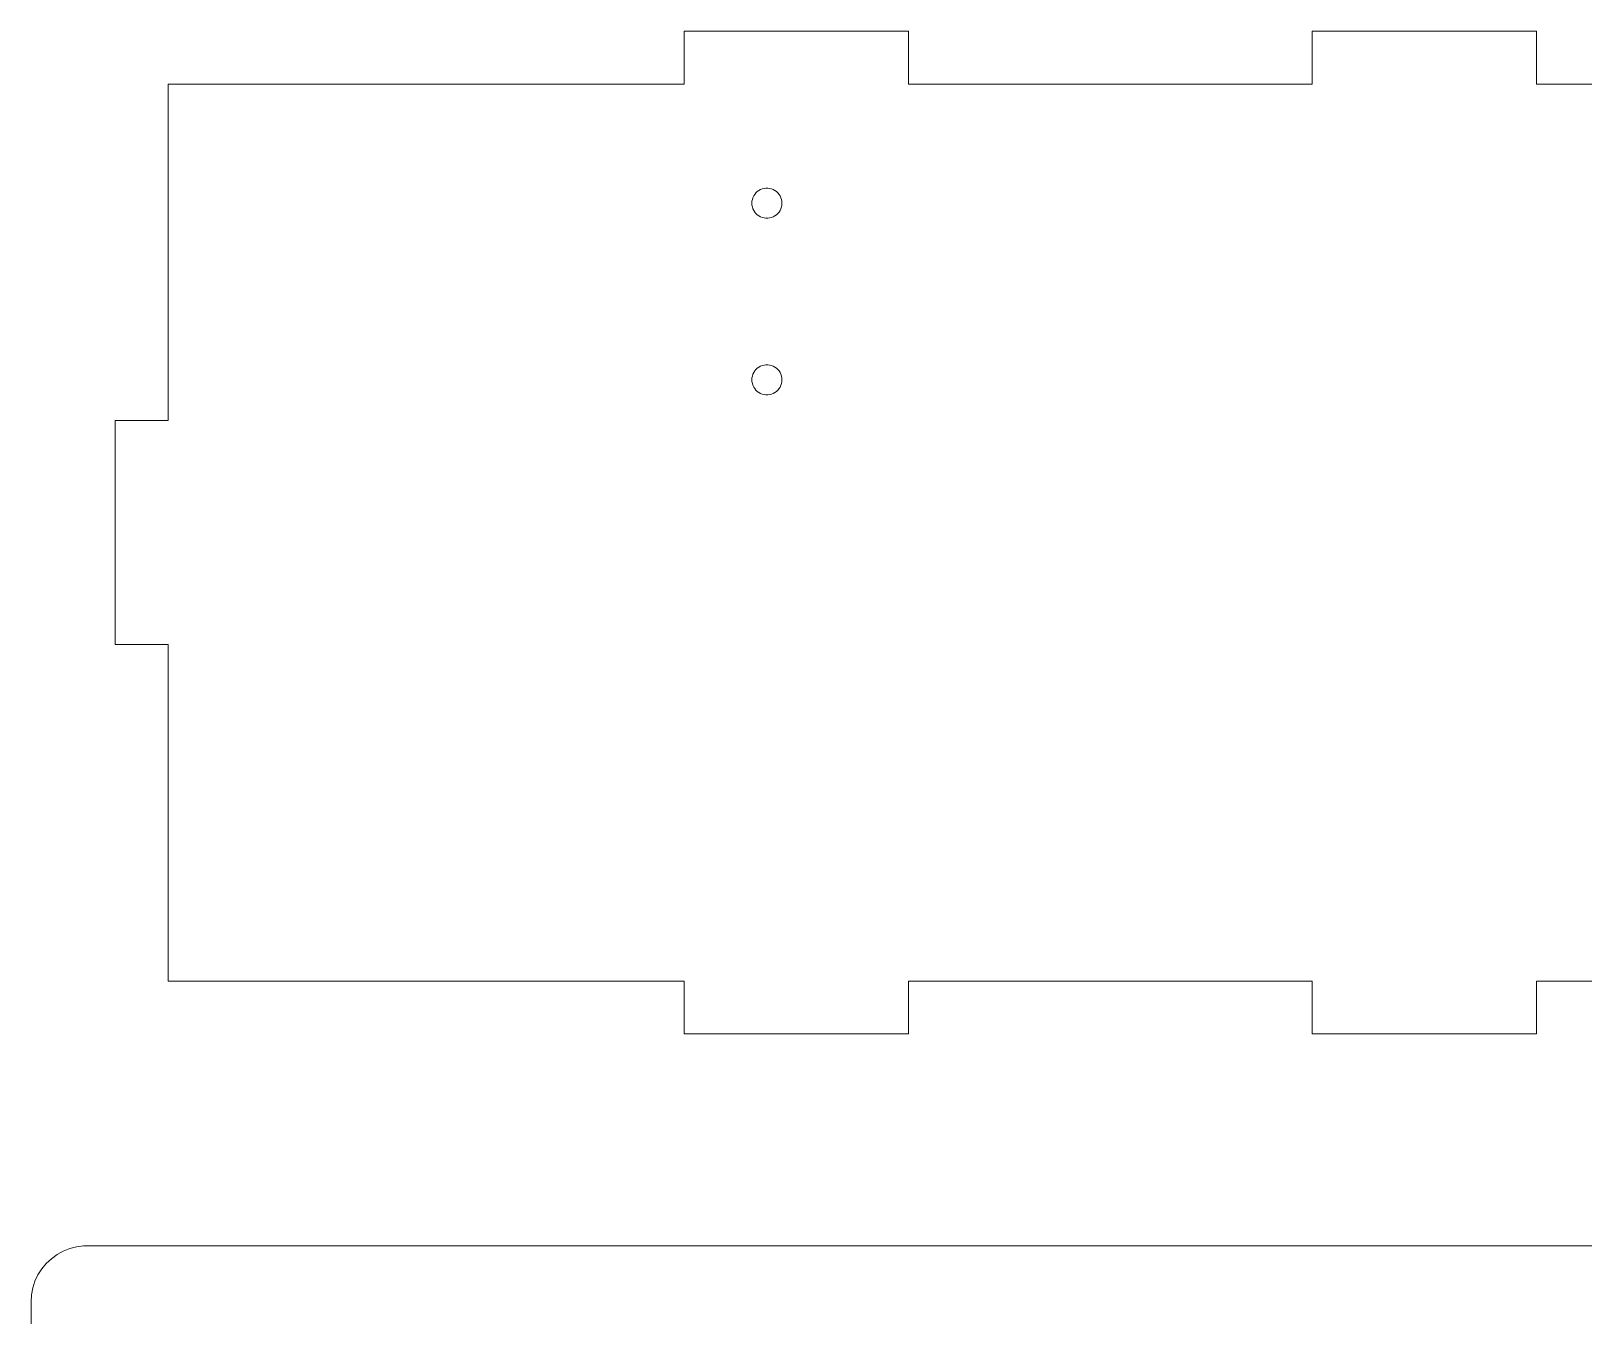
# Model space of a CAD drawing. Header units: millimetres. Extents: x -331 to 331, y -589 to 330.
# Drawn here: x -193.3 to -17.5, y 134.6 to 280.1 of the extents above; entities that cross this region are included whole.
import ezdxf

# ---------------------------------------------------------------- set-up
doc = ezdxf.new("R2010")
doc.units = ezdxf.units.MM
doc.layers.get('0').update_dxf_attribs({"linetype": 'CONTINUOUS', "lineweight": 0})

msp = doc.modelspace()

# ---------------------------------------------------------------- linework, layer by layer
for p, q in [((-119.38, 274.125), (-119.38, 280.125)), ((-119.38, 280.125), (-93.98, 280.125)), ((-93.98, 280.125), (-93.98, 274.125)), ((-48.26, 274.125), (-48.26, 280.125)), ((-48.26, 280.125), (-22.86, 280.125)), ((-22.86, 280.125), (-22.86, 274.125)), ((-177.8, 236.025), (-177.8, 274.125)), ((-177.8, 274.125), (-119.38, 274.125)), ((-93.98, 274.125), (-48.26, 274.125)), ((-22.86, 274.125), (22.86, 274.125)), ((-111.084, 261.935), (-110.911, 262.06)), ((-110.911, 262.06), (-110.724, 262.163)), ((-110.724, 262.163), (-110.525, 262.242)), ((-110.525, 262.242), (-110.319, 262.295)), ((-110.319, 262.295), (-110.107, 262.322)), ((-110.107, 262.322), (-109.893, 262.322)), ((-109.893, 262.322), (-109.681, 262.295)), ((-109.681, 262.295), (-109.475, 262.242)), ((-109.475, 262.242), (-109.276, 262.163)), ((-109.276, 262.163), (-109.089, 262.06)), ((-109.089, 262.06), (-108.916, 261.935)), ((-111.7, 260.625), (-111.687, 260.838)), ((-111.687, 260.412), (-111.7, 260.625)), ((-111.687, 260.838), (-111.647, 261.048)), ((-111.647, 260.202), (-111.687, 260.412)), ((-111.647, 261.048), (-111.581, 261.251)), ((-111.581, 261.251), (-111.49, 261.444)), ((-111.49, 261.444), (-111.375, 261.624)), ((-111.375, 261.624), (-111.239, 261.789)), ((-111.239, 261.789), (-111.084, 261.935)), ((-108.916, 261.935), (-108.761, 261.789)), ((-108.761, 261.789), (-108.625, 261.624)), ((-108.625, 261.624), (-108.51, 261.444)), ((-108.51, 261.444), (-108.419, 261.251)), ((-108.419, 261.251), (-108.353, 261.048)), ((-108.353, 261.048), (-108.313, 260.838)), ((-108.313, 260.412), (-108.353, 260.202)), ((-108.313, 260.838), (-108.3, 260.625)), ((-108.3, 260.625), (-108.313, 260.412)), ((-111.581, 259.999), (-111.647, 260.202)), ((-111.49, 259.806), (-111.581, 259.999)), ((-111.375, 259.626), (-111.49, 259.806)), ((-111.239, 259.461), (-111.375, 259.626)), ((-111.084, 259.315), (-111.239, 259.461)), ((-110.911, 259.19), (-111.084, 259.315)), ((-110.724, 259.087), (-110.911, 259.19)), ((-110.525, 259.008), (-110.724, 259.087)), ((-110.319, 258.955), (-110.525, 259.008)), ((-110.107, 258.928), (-110.319, 258.955)), ((-109.893, 258.928), (-110.107, 258.928)), ((-109.681, 258.955), (-109.893, 258.928)), ((-109.475, 259.008), (-109.681, 258.955)), ((-109.276, 259.087), (-109.475, 259.008)), ((-109.089, 259.19), (-109.276, 259.087)), ((-108.916, 259.315), (-109.089, 259.19)), ((-108.761, 259.461), (-108.916, 259.315)), ((-108.625, 259.626), (-108.761, 259.461)), ((-108.51, 259.806), (-108.625, 259.626)), ((-108.419, 259.999), (-108.51, 259.806)), ((-108.353, 260.202), (-108.419, 259.999)), ((-111.687, 240.838), (-111.647, 241.048)), ((-111.647, 241.048), (-111.581, 241.251)), ((-111.581, 241.251), (-111.49, 241.444)), ((-111.49, 241.444), (-111.375, 241.624)), ((-111.375, 241.624), (-111.239, 241.789)), ((-111.239, 241.789), (-111.084, 241.935)), ((-111.084, 241.935), (-110.911, 242.06)), ((-110.911, 242.06), (-110.724, 242.163)), ((-110.724, 242.163), (-110.525, 242.242)), ((-110.525, 242.242), (-110.319, 242.295)), ((-110.319, 242.295), (-110.107, 242.322)), ((-110.107, 242.322), (-109.893, 242.322)), ((-109.893, 242.322), (-109.681, 242.295)), ((-109.681, 242.295), (-109.475, 242.242)), ((-109.475, 242.242), (-109.276, 242.163)), ((-109.276, 242.163), (-109.089, 242.06)), ((-109.089, 242.06), (-108.916, 241.935)), ((-108.916, 241.935), (-108.761, 241.789)), ((-108.761, 241.789), (-108.625, 241.624)), ((-108.625, 241.624), (-108.51, 241.444)), ((-108.51, 241.444), (-108.419, 241.251)), ((-108.419, 241.251), (-108.353, 241.048)), ((-108.353, 241.048), (-108.313, 240.838)), ((-111.7, 240.625), (-111.687, 240.838)), ((-111.687, 240.412), (-111.7, 240.625)), ((-111.647, 240.202), (-111.687, 240.412)), ((-111.581, 239.999), (-111.647, 240.202)), ((-111.49, 239.806), (-111.581, 239.999)), ((-111.375, 239.626), (-111.49, 239.806)), ((-111.239, 239.461), (-111.375, 239.626)), ((-111.084, 239.315), (-111.239, 239.461)), ((-110.911, 239.19), (-111.084, 239.315)), ((-110.724, 239.087), (-110.911, 239.19)), ((-109.089, 239.19), (-109.276, 239.087)), ((-108.916, 239.315), (-109.089, 239.19)), ((-108.761, 239.461), (-108.916, 239.315)), ((-108.625, 239.626), (-108.761, 239.461)), ((-108.51, 239.806), (-108.625, 239.626)), ((-108.419, 239.999), (-108.51, 239.806)), ((-108.353, 240.202), (-108.419, 239.999)), ((-108.313, 240.412), (-108.353, 240.202)), ((-108.313, 240.838), (-108.3, 240.625)), ((-108.3, 240.625), (-108.313, 240.412)), ((-110.525, 239.008), (-110.724, 239.087)), ((-110.319, 238.955), (-110.525, 239.008)), ((-110.107, 238.928), (-110.319, 238.955)), ((-109.893, 238.928), (-110.107, 238.928)), ((-109.681, 238.955), (-109.893, 238.928)), ((-109.475, 239.008), (-109.681, 238.955)), ((-109.276, 239.087), (-109.475, 239.008)), ((-183.8, 210.625), (-183.8, 236.025)), ((-183.8, 236.025), (-177.8, 236.025)), ((-177.8, 210.625), (-183.8, 210.625)), ((-177.8, 172.525), (-177.8, 210.625)), ((-119.38, 172.525), (-177.8, 172.525)), ((-119.38, 166.525), (-119.38, 172.525)), ((-48.26, 172.525), (-93.98, 172.525)), ((-93.98, 172.525), (-93.98, 166.525)), ((-48.26, 166.525), (-48.26, 172.525)), ((22.86, 172.525), (-22.86, 172.525)), ((-22.86, 172.525), (-22.86, 166.525)), ((-93.98, 166.525), (-119.38, 166.525)), ((-22.86, 166.525), (-48.26, 166.525)), ((-188.165, 142.413), (-187.374, 142.512)), ((-187.374, 142.512), (-186.975, 142.512)), ((-186.975, 142.512), (-186.975, 142.525)), ((-186.975, 142.525), (186.975, 142.525)), ((-191.604, 140.522), (-191.023, 141.068)), ((-191.023, 141.068), (-190.378, 141.536)), ((-190.378, 141.536), (-189.679, 141.921)), ((-189.679, 141.921), (-188.937, 142.214)), ((-188.937, 142.214), (-188.165, 142.413)), ((-192.879, 138.513), (-192.54, 139.234)), ((-192.54, 139.234), (-192.112, 139.907)), ((-192.112, 139.907), (-191.604, 140.522)), ((-193.275, 136.971), (-193.126, 137.754)), ((-193.126, 137.754), (-192.879, 138.513)), ((-193.325, 136.175), (-193.275, 136.971)), ((-193.325, -136.175), (-193.325, 136.175))]:
    msp.add_line(p, q)

doc.saveas('drawing.dxf')
